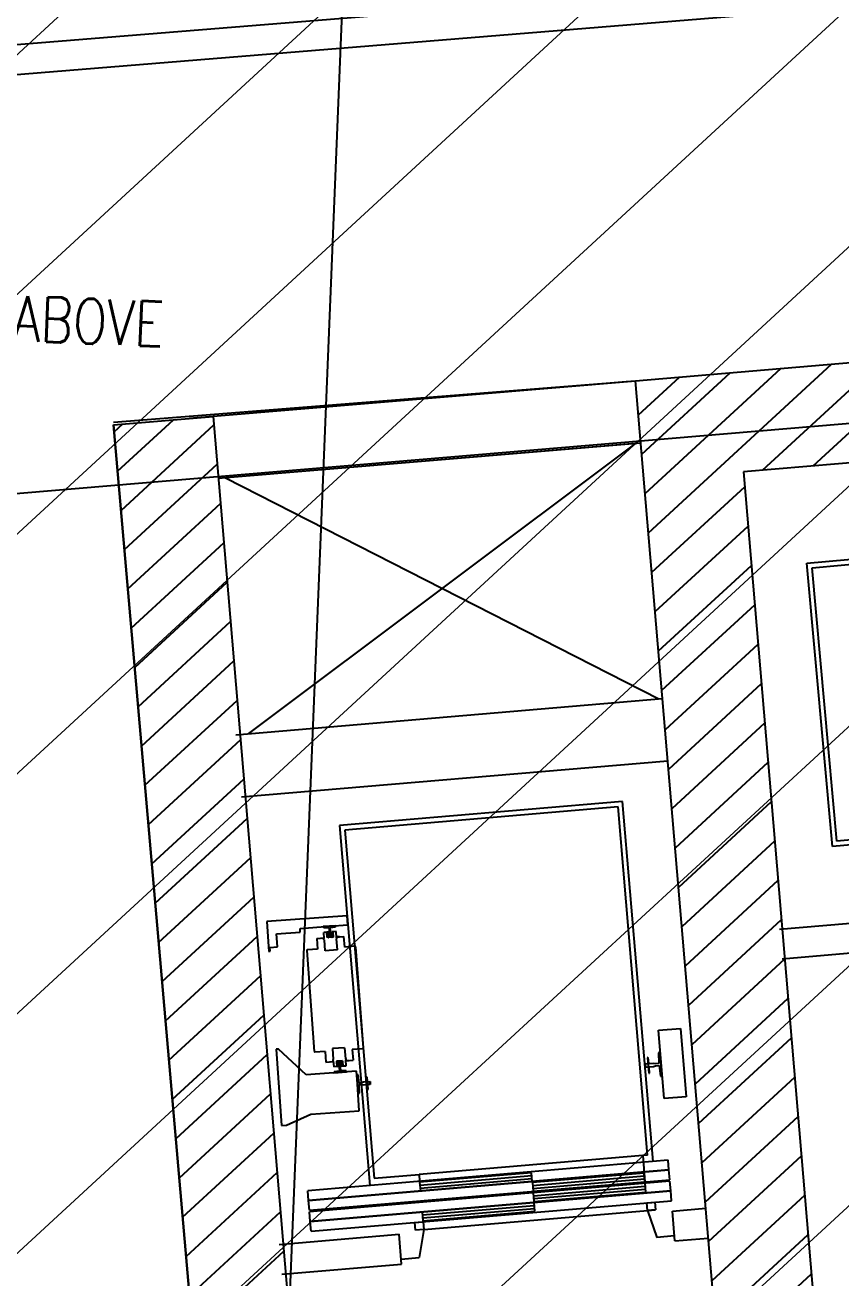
# Model space of a CAD drawing. Extents: x -678889171 to 586587, y -792238163 to 335485.
# Drawn here: x -678785283 to -678782012, y -792101976 to -792096956 of the extents above; entities that cross this region are included whole.
import ezdxf
from ezdxf.enums import TextEntityAlignment as Align

# ---------------------------------------------------------------- set-up
doc = ezdxf.new("R2010")
doc.units = 0
doc.header["$MEASUREMENT"] = 0
for name, color, linetype in [('A-FLOR-PATT', 252, 'Continuous'), ('A-SITE-PATT', 252, 'Continuous'), ('A-WALL', 252, 'Continuous')]:
    doc.layers.add(name, color=color, linetype=linetype)
doc.layers.add('BASEMENT3 LAYOUT$0$HATCH7', color=252, linetype='Continuous', lineweight=15)
doc.styles.add('Ground floor Towers$0$$Bas01-Rname$0$EN-SC', font='swissc.ttf')
doc.styles.add('Ground floor Towers$0$$Bas01-Rname$0$EN-SCL', font='swisscl.ttf')
doc.styles.add('Ground floor Towers$0$04-Ground Floor$0$V2-lower ground$0$LEVEL  FOR LICENSE LOWER GR$0$$LG- LEVEL$0$AR-SR', font='sarb.shx')
doc.styles.add('MOD-E-TEXT', font='romans.shx', dxfattribs={"width": 0.8, "height": 1.8})

# ---------------------------------------------------------------- blocks, each defined once
blk = doc.blocks.new('A$C61C61320')
at = {"layer": 'BASEMENT3 LAYOUT$0$HATCH7'}
h = blk.add_hatch(dxfattribs=at)
h.set_pattern_fill('JIS_WOOD', color=256, scale=1000, style=0)
h.set_pattern_definition([(45, (-95575.72641586163, -175160.5677797335), (-499.9999991609842, 499.9999991609843), [])])
edge = h.paths.add_edge_path()
edge.add_line((-93671.42387769371, -154054.9431899884), (-93352.28011348587, -174711.9075518902))
edge.add_line((-93352.28011348587, -174711.9075518902), (-49398.28305342048, -174321.9428492732))
edge.add_arc((-49194.7644366367, -173977.2776182104), 400.2673467584944, 239.4389137010584, 436.7722825904112)
edge.add_line((-49103.17453308101, -173587.6300358392), (-49353.17453308101, -169321.0603725039))
edge.add_arc((765187.6152318742, -69570.4512780355), 820625.9088071947, 178.5717505264322, 186.9818142228341, ccw=False)
edge.add_line((-55183.34322072996, -49116.28952082794), (-86992.42594180122, -47875.38068783496))
edge.add_line((-86992.42594180116, -47875.38068783496), (-86999.8191618316, -136404.81269691))
edge.add_line((-86999.81916183163, -136404.81269691), (-87007.19406194473, -152784.6622732603))
edge.add_line((-87007.19406194473, -152784.6622732603), (-93671.42387769371, -154054.9431899884))
blk = doc.blocks.new('GR')
at = {"layer": 'A-FLOR-PATT'}
for p, q in [((16455, 89935), (16455, 60105)), ((-8010, 83055), (44685, 89675)), ((13802.52815246866, 87606.84168803), (18400.99094927506, 88170.27576254071)), ((13936.89420317613, 87502.407694558), (18415.58500242364, 88051.16651179713)), ((17691.35270832575, 86526.91570514765), (20692.57615031052, 86904.31442305724)), ((17691.35270832575, 86526.91570514765), (20692.57615031052, 86904.31442305724)), ((18416.90742890301, 86215.01110151596), (18878.01795502382, 86676.13683158116)), ((17768.01268061827, 85919.65417698293), (18473.61967744719, 86625.28443940426)), ((18214.70911103743, 86189.58572637729), (18675.81881623549, 86650.7106354927)), ((17728.38278190352, 86233.58219097563), (18069.22139987053, 86574.43204722737)), ((17748.19773126094, 86076.6181839793), (18271.42053865889, 86599.8582433158)), ((15606.37107249012, 86275.77931082116), (17691.35270832575, 86526.91570514765)), ((15910.02881266606, 86304.61987209732), (17669.32171970329, 86524.9475183186)), ((16004.40478842531, 86316.65359903646), (17691.35270832575, 86526.91570514765)), ((18265.25206468315, 81963.0416910007), (17691.35270832575, 86526.91570514765)), ((18265.25206468315, 81963.0416910007), (17691.35270832575, 86526.91570514765)), ((17708.56783254619, 86390.54619797197), (17867.02226108222, 86549.00585113894)), ((20742.48243929856, 86507.43993115905), (18138.13348921196, 86179.94750223751)), ((20741.93103044466, 86507.37059243818), (18138.13348921196, 86179.94750223751)), ((15607.61674942428, 86266.05980251523), (16004.51442971031, 86315.78168829816)), ((16004.51442971031, 86315.78168829816), (16921.65415523658, 79022.32489260119)), ((16542.12227768768, 78974.49487528694), (15607.61674942428, 86266.05980251523)), ((15607.61674942428, 86266.05980251523), (16294.05577417062, 80910.0564765398)), ((15611.24728647846, 86237.73220481718), (15644.1506298226, 86270.63663306518)), ((15631.32988905764, 86081.0358598679), (15846.24067594169, 86295.95373288743)), ((15651.41249163685, 85924.33951491854), (16008.79579287316, 86281.73459995838)), ((16035.32566799229, 86068.57317012921), (17722.27358789273, 86278.8352762404)), ((16035.32566799229, 86068.57317012921), (17722.27358789273, 86278.8352762404)), ((16035.66094219662, 86068.47137813595), (17701.82212505501, 86277.52498500037)), ((18138.13348921196, 86179.94750223751), (18612.2432345984, 82409.63982920474)), ((18138.13348921196, 86179.94750223751), (18612.2432345984, 82409.63982920474)), ((15671.49509421602, 85767.64316996923), (16028.5423490653, 86124.70219754177)), ((17787.82762997565, 85762.69016998663), (18145.6107782734, 86120.48511527185)), ((18406.65200074915, 85823.93000566313), (20535.33845539259, 86104.85068272104)), ((18428.69597816825, 85807.02596079167), (20510.644806063, 86081.7787187924)), ((15691.57769679523, 85610.94682501987), (16048.28890525745, 85967.66979512508)), ((17807.64257933304, 85605.72616299032), (18165.35732400036, 85963.45270238968)), ((15711.66029937443, 85454.25048007056), (16068.03546144956, 85810.63739270842)), ((17827.45752869046, 85448.76215599402), (18185.1038697272, 85806.42028950737)), ((18555.71004463052, 84694.43735923737), (18406.65200074915, 85823.93000566313)), ((18572.61408950196, 84716.48133665648), (18428.69597816825, 85807.02596079167)), ((15731.74290195352, 85297.55413512117), (16087.7820176417, 85653.60499029179)), ((17847.27247804782, 85291.79814899765), (18204.85041545416, 85649.38787662514)), ((15751.8255045327, 85140.85779017181), (16107.52857383384, 85496.5725878751)), ((17867.08742740515, 85134.83414200135), (18224.59696118094, 85492.35546374286)), ((15771.9081071119, 84984.1614452225), (16127.27513002596, 85339.54018545843)), ((17886.90237676262, 84977.87013500507), (18244.3435069079, 85335.32305086064)), ((16147.60955148783, 85044.80959649719), (17850.79550294699, 85258.96372183568)), ((16147.60955148783, 85044.80959649719), (17850.79550294699, 85258.96372183568)), ((15791.99070969108, 84827.46510027323), (16147.02168621807, 85182.50778304183)), ((17906.71732611992, 84820.90612800868), (18264.09005263483, 85178.29063797847)), ((15812.07331227022, 84670.76875532384), (16166.76824241024, 85025.4753806252)), ((16180.12107374587, 84796.92871217402), (17881.98698702176, 85010.91673928621)), ((16180.12107533127, 84796.92870008624), (17881.98693751091, 85010.917133016)), ((16180.12107533127, 84796.92870008624), (17881.98693751091, 85010.917133016)), ((17926.53227547737, 84663.9421210124), (18283.8365983617, 85021.25822509616)), ((20684.39649927393, 84975.3580362953), (18555.71004463052, 84694.43735923737)), ((20654.56291739671, 84991.23409465724), (18572.61408950196, 84716.48133665648)), ((15832.15591484943, 84514.07241037447), (16186.51479860241, 84868.4429782085)), ((17946.34722483475, 84506.97811401612), (18303.58314408862, 84864.22581221396)), ((17707.66397625908, 84839.76687754244), (16577.27865844804, 84697.63675387882)), ((17690.62509360138, 84817.82695613772), (16599.21857985263, 84680.5978712211)), ((17865.28029258618, 83428.76412045765), (17690.62509360138, 84817.82695613772)), ((17888.2004217403, 83403.92947698743), (17707.66397625908, 84839.76687754244)), ((15852.23851742863, 84357.37606542517), (16206.26135479449, 84711.41057579184)), ((17966.16217419205, 84350.01410701976), (18323.32968981544, 84707.19339933165)), ((16577.27865844804, 84697.63675387882), (16757.81510392924, 83261.7993533238)), ((16599.21857985263, 84680.5978712211), (16773.87377883754, 83291.53503554102)), ((20947.38200947153, 84678.7523500255), (18357.07169105298, 84353.05898443016)), ((15872.32112000787, 84200.67972047583), (16226.00791098666, 84554.37817337515)), ((17985.97712354944, 84193.05010002339), (18343.07623554236, 84550.16098644942)), ((20962.35091428317, 84559.71371557972), (18372.50787245689, 84235.49491954726)), ((15892.40372258695, 84043.98337552644), (16245.75446717875, 84397.34577095849)), ((18005.79207290686, 84036.08609302712), (18362.82278126926, 84393.1285735672)), ((16622.47884153135, 84338.15192404308), (16301.58482724655, 84301.47308879916)), ((16301.58482724655, 84301.47308879916), (16315.1824943047, 84182.51047894076)), ((16554.06504384071, 84293.2499805999), (16626.66273908765, 84301.54804408658)), ((16626.66273908765, 84301.54804408658), (16622.47884153135, 84338.15192404308)), ((16342.82603444996, 84254.27209116459), (16437.99612233671, 84265.1502248111)), ((16348.82295428074, 84201.80652989373), (16342.82603444996, 84254.27209116459)), ((16436.32256331425, 84279.79177679369), (16554.06504384071, 84293.2499805999)), ((16437.99612233671, 84265.1502248111), (16436.32256331425, 84279.79177679369)), ((16579.07769514421, 84296.10897726333), (16529.05239253723, 84290.39098393639)), ((16529.05239253723, 84290.39098393639), (16530.99594395768, 84286.90492500555)), ((16530.99594395768, 84286.90492500555), (16552.35258725736, 84287.9554535086)), ((16549.40801596029, 84269.10873084968), (16532.32620531393, 84267.1562453234)), ((16535.11547035157, 84242.7536586858), (16532.32620531393, 84267.1562453234)), ((16549.40801596029, 84269.10873084968), (16544.52749863281, 84268.55087784227)), ((16546.96810554063, 84247.19861453425), (16544.52749863281, 84268.55087784227)), ((16571.37069217833, 84249.98787957181), (16546.96810554063, 84247.19861453425)), ((16551.84862286808, 84247.7564675418), (16549.40801596029, 84269.10873084968)), ((16551.84862286808, 84247.7564675418), (16549.40801596029, 84269.10873084968)), ((16552.35258725736, 84287.9554535086), (16554.05055234898, 84273.10037889291)), ((16552.74482666955, 84248.02635687041), (16554.50667054991, 84251.27407045703)), ((16554.05055234898, 84273.10037889291), (16554.2903201089, 84266.94743351401)), ((16554.2903201089, 84266.94743351401), (16556.06150340784, 84251.45179099926)), ((16554.50667054991, 84251.27407045703), (16563.10691825914, 84252.25709617492)), ((16563.07724706618, 84252.2537046975), (16554.53634174301, 84251.27746193434)), ((16556.06150340784, 84251.45179099926), (16561.55208540133, 84252.07937563259)), ((16556.92807225191, 84288.47844070314), (16577.97092323497, 84292.2742602029)), ((16558.62603734364, 84273.62336608746), (16556.92807225191, 84288.47844070314)), ((16559.78090210248, 84267.57501814757), (16558.62603734364, 84273.62336608746)), ((16561.55208540133, 84252.07937563259), (16559.78090210248, 84267.57501814757)), ((16565.55618465426, 84249.4907210152), (16563.10691825914, 84252.25709617492)), ((16581.13137858918, 84272.73477539855), (16564.04956794286, 84270.78228987214)), ((16568.93008527043, 84271.34014287966), (16564.04956794286, 84270.78228987214)), ((16566.49017485078, 84249.43002656427), (16564.04956794286, 84270.78228987214)), ((16566.49017485078, 84249.43002656427), (16564.04956794286, 84270.78228987214)), ((16571.37069217833, 84249.98787957181), (16568.93008527043, 84271.34014287966)), ((16577.97092323497, 84292.2742602029), (16579.07769514421, 84296.10897726333)), ((16583.92064362674, 84248.33218876085), (16581.13137858918, 84272.73477539855)), ((16583.55803917183, 84251.50452502379), (16613.45120780301, 84254.92137469476)), ((16595.75933249072, 84252.89915754258), (16583.55803917183, 84251.50452502379)), ((16583.55803917183, 84251.50452502379), (16595.75933249072, 84252.89915754258)), ((16583.92064362674, 84248.33218876085), (16585.44580529156, 84248.50651782578)), ((16586.00365829922, 84243.62600049823), (16585.44580529156, 84248.50651782578)), ((16618.33242161871, 84212.216848079), (16613.45120780301, 84254.92137469476)), ((15912.48632516619, 83887.28703057716), (16265.50102337089, 84240.31336854186)), ((16318.31972098377, 84198.31994859676), (16348.82295428074, 84201.80652989373)), ((16320.06301163226, 84183.06833194828), (16318.31972098377, 84198.31994859676)), ((16509.74091108135, 84199.80461866183), (16469.47664312926, 84195.20233134979)), ((16504.8596972655, 84242.50914527768), (16534.75286589668, 84245.92599494864)), ((16504.8596972655, 84242.50914527768), (16509.74091108135, 84199.80461866183)), ((16522.55157257789, 84244.53136242989), (16534.75286589668, 84245.92599494864)), ((16535.11547035157, 84242.7536586858), (16533.5903086867, 84242.57932962102)), ((16534.14816169412, 84237.69881229346), (16533.5903086867, 84242.57932962102)), ((16535.67332335899, 84237.87314135824), (16534.14816169412, 84237.69881229346)), ((16540.69400042662, 84193.94848541052), (16535.67332335899, 84237.87314135824)), ((16589.49917370189, 84199.5270154856), (16540.69400042662, 84193.94848541052)), ((16584.47849663437, 84243.45167143342), (16586.00365829922, 84243.62600049823)), ((16589.49917370189, 84199.5270154856), (16584.47849663437, 84243.45167143342)), ((16658.59668957068, 84216.81913539101), (16618.33242161871, 84212.216848079)), ((16661.99567103023, 84214.11747019092), (16708.01854414996, 83811.47479067011)), ((18025.60702226424, 83879.12208603075), (18382.56932699616, 84236.09616068492)), ((16315.1824943047, 84182.51047894076), (16320.06301163226, 84183.06833194828)), ((16466.77497792916, 84191.80334989037), (16512.79785104889, 83789.16067036967)), ((15932.56892774533, 83730.59068562783), (16285.247579563, 84083.2809661252)), ((18045.42197162163, 83722.15807903447), (18402.31587272306, 84079.06374780269)), ((15952.65153032457, 83573.8943406785), (16304.9941357552, 83926.24856370856)), ((17888.13818444908, 83930.31776684456), (17976.23028163019, 83941.3941144127)), ((17922.44545567824, 83657.46613840727), (17888.13818444908, 83930.31776684456)), ((17976.23028163019, 83941.3941144127), (18010.53755285935, 83668.54248597553)), ((18065.23692097893, 83565.19407203811), (18422.06241844993, 83922.03133492047)), ((16634.09952165251, 83809.32965515005), (16585.29434837722, 83803.75112507501)), ((16585.29434837722, 83803.75112507501), (16590.31502544485, 83759.8264691273)), ((16634.09952165251, 83809.32965515005), (16639.12019872014, 83765.40499920235)), ((16705.31687894986, 83808.07580921082), (16665.05261099778, 83803.47352189878)), ((16665.05261099778, 83803.47352189878), (16669.9338248136, 83760.76899528301)), ((17851.86790790675, 83818.85067666716), (17849.13939162239, 83818.50760395476)), ((17849.13939162239, 83818.50760395476), (17856.98105361762, 83756.14151745482)), ((17854.85754154242, 83795.07360618903), (17851.86790790675, 83818.85067666716)), ((17895.4468032139, 83796.61358373288), (17881.41443375143, 83794.84920978393)), ((17899.16552162988, 83842.61545770394), (17892.39438883596, 83839.7843305263)), ((17892.39438883596, 83839.7843305263), (17895.4468032139, 83796.61358373288)), ((17911.41811849733, 83745.16844754775), (17899.16552162988, 83842.61545770394)), ((15972.73413290372, 83417.1979957291), (16324.74069194734, 83769.2161612919)), ((16370.18183422669, 83793.2545303798), (16359.81073490567, 83792.06909273872)), ((16359.81073490567, 83792.06909273872), (16394.67654787518, 83487.03675976855)), ((16484.07399306771, 83694.40827575038), (16370.18183422669, 83793.2545303798)), ((16556.46110046039, 83791.06129248171), (16516.19683250829, 83786.4590051697)), ((16556.46110046039, 83791.06129248171), (16561.34231427612, 83748.35676586584)), ((16561.34231427612, 83748.35676586584), (16591.23548290729, 83751.77361553692)), ((16579.03418958851, 83750.37898301805), (16591.23548290729, 83751.77361553692)), ((16590.31502544485, 83759.8264691273), (16588.78986377991, 83759.65214006239)), ((16588.78986377991, 83759.65214006239), (16589.34771678753, 83754.77162273494)), ((16590.87287845239, 83754.94595179975), (16589.34771678753, 83754.77162273494)), ((16590.87287845239, 83754.94595179975), (16593.66214348992, 83730.54336516204)), ((16627.82541653848, 83756.07952602634), (16603.4228299009, 83753.29026098883)), ((16603.4228299009, 83753.29026098883), (16605.8634368087, 83731.93799768093)), ((16608.30334722834, 83753.84811399633), (16610.74395413625, 83732.49585068846)), ((16608.30334722834, 83753.84811399633), (16610.74395413625, 83732.49585068846)), ((16609.23733742483, 83753.78741954552), (16611.68660381997, 83751.0210443857)), ((16611.68660381997, 83751.0210443857), (16620.28685152918, 83752.00407010368)), ((16620.25718033612, 83752.00067862625), (16611.71627501294, 83751.02443586322)), ((16618.73201867126, 83751.82634956147), (16613.24143667778, 83751.19876492803)), ((16613.24143667778, 83751.19876492803), (16615.01261997664, 83735.70312241303)), ((16620.50320197011, 83736.33070704657), (16618.73201867126, 83751.82634956147)), ((16622.04869540955, 83755.25178369018), (16620.28685152918, 83752.00407010368)), ((16622.94489921102, 83755.52167301891), (16625.38550611884, 83734.16940971093)), ((16622.94489921102, 83755.52167301891), (16625.38550611884, 83734.16940971093)), ((16627.82541653848, 83756.07952602634), (16630.26602344627, 83734.72726271846)), ((16639.12019872014, 83765.40499920235), (16640.64536038497, 83765.5793282673)), ((16639.67805172755, 83760.5244818749), (16641.20321339239, 83760.6988109397)), ((16639.67805172755, 83760.5244818749), (16642.46731676506, 83736.12189523721)), ((16640.04065618245, 83757.35214561195), (16669.9338248136, 83760.76899528301)), ((16652.24194950124, 83758.74677813072), (16640.04065618245, 83757.35214561195)), ((16640.04065618245, 83757.35214561195), (16652.24194950124, 83758.74677813072)), ((16640.64536038497, 83765.5793282673), (16641.20321339239, 83760.6988109397)), ((17839.26601991742, 83793.11319069022), (17854.85754154242, 83795.07360618903)), ((17841.12841464127, 83778.30124514655), (17839.26601991742, 83793.11319069022)), ((17873.32461061422, 83796.2077302783), (17840.58241520165, 83792.0908577308)), ((17840.58241520165, 83792.0908577308), (17842.15074760082, 83779.61764043079)), ((17856.71993626629, 83780.26166064537), (17841.12841464127, 83778.30124514655)), ((17842.15074760082, 83779.61764043079), (17874.89294301328, 83783.73451297828)), ((17859.70956990199, 83756.48459016722), (17856.71993626629, 83780.26166064537)), ((17856.98105361762, 83756.14151745482), (17859.70956990199, 83756.48459016722)), ((17881.41443375143, 83794.84920978393), (17873.32461061422, 83796.2077302783)), ((17874.89294301328, 83783.73451297828), (17882.39464150085, 83787.05344897145)), ((17882.39464150085, 83787.05344897145), (17896.42701096343, 83788.81782292038)), ((17896.42701096343, 83788.81782292038), (17904.1568818288, 83746.23520077646)), ((17904.1568818288, 83746.23520077646), (17911.41811849733, 83745.16844754775)), ((18085.05187033632, 83408.2300650418), (18441.80896417683, 83764.99892203824)), ((16685.39533282807, 83717.41971231023), (16484.07399306771, 83694.40827575038)), ((16610.74395413625, 83732.49585068846), (16593.66214348992, 83730.54336516204)), ((16595.71582693489, 83707.1691632973), (16645.74112954188, 83712.88715662423)), ((16596.82259884414, 83711.0038803577), (16595.71582693489, 83707.1691632973)), ((16617.8654498271, 83714.79969985744), (16596.82259884414, 83711.0038803577)), ((16610.74395413625, 83732.49585068846), (16605.8634368087, 83731.93799768093)), ((16615.01261997664, 83735.70312241303), (16616.16748473559, 83729.65477447315)), ((16616.16748473559, 83729.65477447315), (16617.8654498271, 83714.79969985744)), ((16620.74296973014, 83730.17776166768), (16620.50320197011, 83736.33070704657)), ((16622.44093482162, 83715.32268705209), (16620.74296973014, 83730.17776166768)), ((16643.79757812143, 83716.37321555505), (16622.44093482162, 83715.32268705209)), ((16642.46731676506, 83736.12189523721), (16625.38550611884, 83734.16940971093)), ((16630.26602344627, 83734.72726271846), (16625.38550611884, 83734.16940971093)), ((16645.74112954188, 83712.88715662423), (16643.79757812143, 83716.37321555505)), ((16691.25278940694, 83666.17428037131), (16685.39533282807, 83717.41971231023)), ((16692.55947384402, 83703.40574496108), (16686.89456278586, 83704.30332199254)), ((16686.89456278586, 83704.30332199254), (16695.61101602815, 83628.04523874998)), ((16698.22490726856, 83670.06138321225), (16692.55947384402, 83703.40574496108)), ((16703.45582394632, 83559.41296383168), (16691.25278940694, 83666.17428037131)), ((16709.20607125551, 83671.31655247921), (16698.22490726856, 83670.06138321225)), ((16698.9222235279, 83663.96073655282), (16709.90338751484, 83665.2159058197)), ((16700.92726895682, 83630.19798504826), (16698.9222235279, 83663.96073655282)), ((16715.09752303711, 83673.84406273629), (16709.20607125551, 83671.31655247921)), ((16709.90338751484, 83665.2159058197), (16716.21322905204, 83664.08302808137)), ((16740.72023900662, 83676.77279102584), (16715.09752303711, 83673.84406273629)), ((16716.21322905204, 83664.08302808137), (16741.83594502157, 83667.0117563707)), ((16729.33785698742, 83695.24888594678), (16727.20263065655, 83695.00482525598)), ((16727.20263065655, 83695.00482525598), (16729.32944524773, 83676.39785294491)), ((16729.32944524773, 83676.39785294491), (16741.53073856664, 83677.79248546368)), ((16734.91638706248, 83646.44371267153), (16729.33785698742, 83695.24888594678)), ((16742.8556394594, 83666.20125681069), (16730.65434614061, 83664.80662429192)), ((16730.65434614061, 83664.80662429192), (16732.78116073183, 83646.19965198073)), ((16732.78116073183, 83646.19965198073), (16734.91638706248, 83646.44371267153)), ((16741.83594502157, 83667.0117563707), (16740.72023900662, 83676.77279102584)), ((16741.53073856664, 83677.79248546368), (16742.8556394594, 83666.20125681069)), ((18010.53755285935, 83668.54248597553), (17922.44545567824, 83657.46613840727)), ((15992.81673548289, 83260.50165077983), (16344.48724813946, 83612.18375887527)), ((16695.61101602815, 83628.04523874998), (16700.92726895682, 83630.19798504826)), ((18104.86681969374, 83251.26605804547), (18461.55550990373, 83607.96650915599)), ((16510.06532484321, 83537.30803840907), (16703.45582394632, 83559.41296383168)), ((16413.58855251928, 83489.19844017264), (16510.06532484321, 83537.30803840907)), ((16012.89933806204, 83103.80530583044), (16364.2338043316, 83455.15135645858)), ((16394.67654787518, 83487.03675976855), (16413.58855251928, 83489.19844017264)), ((18124.68176905107, 83094.3020510491), (18481.30205563057, 83450.9340962737)), ((17948.44039165805, 83411.50380959675), (16509.76816898915, 83230.61092493402)), ((17845.79089055775, 83426.31360108449), (16952.8219247634, 83314.03525887999)), ((17865.28029258618, 83428.76412045765), (17845.79089055775, 83426.31360108449)), ((17845.79089055775, 83426.31360108449), (17859.0236951747, 83321.07083011583)), ((17953.34143040506, 83372.52500553432), (17948.44039165805, 83411.50380959675)), ((16514.66920773628, 83191.6321208715), (17953.34143040506, 83372.52500553432)), ((17953.34143040506, 83372.52500553432), (16514.66920773628, 83191.6321208715)), ((17854.61276030239, 83356.15175377204), (17408.12827740531, 83300.01258266982)), ((17859.0236951747, 83321.07083011583), (17854.61276030239, 83356.15175377204)), ((17958.24246915208, 83333.54620147191), (17953.34143040506, 83372.52500553432)), ((16032.98194064124, 82947.10896088113), (16383.98036052374, 83298.11895404197)), ((16519.57024648332, 83152.65331680908), (17958.24246915208, 83333.54620147191)), ((17958.97970450591, 83327.68284190905), (16520.30748183705, 83146.78995724609)), ((16773.87377883754, 83291.53503554102), (16952.8219247634, 83314.03525887999)), ((16952.8219247634, 83314.03525887999), (16956.25265188631, 83286.75009603627)), ((17403.22723865831, 83338.99138673223), (16956.74275576102, 83282.85221562996)), ((16958.21306738513, 83271.15857441125), (17404.69755028241, 83327.29774551354)), ((16959.68337900924, 83259.46493319243), (17406.16786190652, 83315.6041042948)), ((16961.15369063335, 83247.77129197372), (17407.63817353061, 83303.91046307613)), ((17407.63817353061, 83303.91046307613), (17403.22723865831, 83338.99138673223)), ((17408.12827740531, 83300.01258266982), (17412.53921227776, 83264.9316590136)), ((17409.59858902942, 83288.3189414511), (17856.08307192648, 83344.45811255334)), ((17411.06890065354, 83276.62530023229), (17857.55338355058, 83332.76447133464)), ((17412.53921227776, 83264.9316590136), (17859.0236951747, 83321.07083011583)), ((17859.76093052856, 83315.20747055285), (17413.2764476315, 83259.06829945062)), ((17414.74675925561, 83247.37465823193), (17861.23124215267, 83303.51382933413)), ((17864.17186540087, 83280.12654689675), (17859.76093052856, 83315.20747055285)), ((17963.88074325296, 83288.70403784652), (17958.97970450591, 83327.68284190905)), ((17963.88074325296, 83288.70403784652), (16525.20852058406, 83107.81115318368)), ((16525.20852058406, 83107.81115318368), (17963.88074325296, 83288.70403784652)), ((16530.10955933107, 83068.83234912126, -1.007678743104463e-09), (17968.78178199998, 83249.7252337841)), ((16956.74275576102, 83282.85221562996), (16961.15369063335, 83247.77129197372)), ((17413.2764476315, 83259.06829945062), (17417.68738250393, 83223.98737579453)), ((17416.2170708797, 83235.68101701321), (17862.70155377675, 83291.82018811544)), ((17417.68738250393, 83223.98737579453), (17864.17186540087, 83280.12654689675)), ((17968.78178199998, 83249.7252337841), (17963.88074325296, 83288.70403784652)), ((18144.49671840851, 82937.33804405283), (18501.04860135753, 83293.90168339148)), ((16514.66920773633, 83191.63212087125), (16509.76816898917, 83230.61092493379)), ((17418.17748637863, 83220.08949538822), (16971.69300348124, 83163.95032428594)), ((16973.16331510534, 83152.25668306724), (17419.64779800274, 83208.3958541695)), ((16974.63362672944, 83140.56304184852), (17421.11810962672, 83196.7022129508)), ((16980.51487322588, 83093.78847697348), (17906.18602526024, 83210.17866113246)), ((17422.58842125086, 83185.00857173197), (17418.17748637863, 83220.08949538822)), ((17869.5630080227, 83237.24986242804), (17902.26519426264, 83241.36170438238)), ((17873.48383902032, 83206.06681917813), (17869.5630080227, 83237.24986242804)), ((17906.18602526024, 83210.17866113246), (17873.48383902032, 83206.06681917813)), ((17873.48383902032, 83206.06681917813), (17914.99597128266, 83100.10697187361)), ((17902.26519426264, 83241.36170438238), (17906.18602526024, 83210.17866113246)), ((17973.98784653274, 83208.31080484626), (18106.56523796968, 83224.98191937422)), ((17988.95958975611, 83089.24959823102), (17973.98784653274, 83208.31080484626)), ((16519.57024648334, 83152.65331680885), (16514.66920773633, 83191.63212087125)), ((16525.2085205841, 83107.81115318344), (16520.30748183706, 83146.78995724597)), ((16971.69300348124, 83163.95032428594), (16976.10393835356, 83128.8694006297)), ((16976.10393835356, 83128.8694006297), (17422.58842125086, 83185.00857173197)), ((16053.06454322045, 82790.41261593177), (16403.72691671585, 83141.08655162525)), ((16530.10955933113, 83068.83234912102, -1.007678743104527e-09), (16525.2085205841, 83107.81115318344)), ((16943.89185598843, 83120.8596782692), (16976.59404222827, 83124.97152022352)), ((16947.81268698607, 83089.67663501916), (16943.89185598843, 83120.8596782692)), ((16980.51487322588, 83093.78847697348), (16947.81268698607, 83089.67663501916)), ((16980.51487322597, 83093.78847697363), (16966.52611842173, 82980.85017097903)), ((16976.59404222827, 83124.97152022352), (16980.51487322588, 83093.78847697348)), ((17986.46430162121, 83109.09311356263), (17914.99597128266, 83100.10697187361)), ((17988.95958975611, 83089.24959823102), (18121.53712466693, 83105.9195717981)), ((18164.31166776581, 82780.37403705652), (18520.79514708437, 83136.86927050925)), ((16404.68048072972, 83010.99111062598), (16882.58152702529, 83071.08017578375)), ((16897.55328517124, 82952.01885049825), (16882.58299395911, 83071.0685101475)), ((16073.14714579968, 82633.71627098249), (16423.47347290802, 82984.05414920862)), ((16419.65110775628, 82891.92860466197), (16897.55328517124, 82952.01885049825)), ((16895.05778786256, 82971.86402926227), (16966.52611842173, 82980.85017097903)), ((18184.12661712323, 82623.41003006019), (18540.54169281133, 82979.83685762703))]:
    blk.add_line(p, q, dxfattribs=at)
at = {"layer": 'A-FLOR-PATT', "ltscale": 100}
for p, q in [((17701.78304666657, 86277.07989315318), (16198.33464720335, 85051.18763672019)), ((16064.44412566395, 86072.02266924387), (17835.87048081082, 85257.1790292998))]:
    blk.add_line(p, q, dxfattribs=at)
at = {"layer": 'A-FLOR-PATT'}
for centre, radius, start, end in [((632160.654919429, 163506.251165366), 618245.8226879981, 171.0764646735087, 189.9103746877842), ((16564.82465652343, 84251.8354020029), 2.456147866184667, 287.3276470349186, 310.7495904919731), ((16565.84435096126, 84251.02490244288), 1.228073933092334, 283.2981161819537, 298.5450369999151), ((16552.92839553753, 84250.47563529712), 2.456147866184667, 242.2918578375416, 265.7138012873821), ((16658.94534770052, 84213.76881206133), 3.070184832730833, 6.520724170113364, 96.52072416350705), ((16469.82530125885, 84192.15200802022), 3.070184832730833, 96.52072416350705, 186.5207241701133), ((16704.96822082026, 83811.1261325405), 3.070184832730833, 276.5207241635071, 6.520724170113364), ((16515.84817437859, 83789.50932849939), 3.070184832730833, 186.5207241701133, 276.5207241635071), ((16609.96886555569, 83751.44273855771), 2.456147866184667, 107.3276470349186, 130.7495904919731), ((16621.86512654158, 83752.80250526361), 2.456147866184667, 62.29185783754164, 85.71380128738215), ((16622.67562610159, 83753.82219970145), 1.228073933092334, 74.49641133028608, 89.74333215055914)]:
    blk.add_arc(centre, radius, start, end, dxfattribs=at)
at = {"layer": 'A-FLOR-PATT', "style": 'MOD-E-TEXT', "width": 0.8}
blk.add_text('OPEN TO ABOVE', height=180, dxfattribs=at).set_placement((14237.89644149857, 86586.37802213075))
at = {"layer": 'A-FLOR-PATT', "style": 'Ground floor Towers$0$04-Ground Floor$0$V2-lower ground$0$LEVEL  FOR LICENSE LOWER GR$0$$LG- LEVEL$0$AR-SR', "flags": 12}
for tag, p in [('L', (30296.07288644527, 72859.53473235783)), ('P', (30237.50458115668, 72203.99769414036))]:
    blk.add_attdef(tag, text='', height=500, dxfattribs=at).set_placement(p, align=Align.RIGHT)
at = {"layer": 'A-FLOR-PATT'}
for tag, p, height, style in [('N', (85492.25876324323, 56633.4995742733), 250, 'Ground floor Towers$0$$Bas01-Rname$0$EN-SC'), ('N', (89389.48149106537, 56633.4995742733), 250, 'Ground floor Towers$0$$Bas01-Rname$0$EN-SC'), ('N', (94597.61363499537, 56633.4995742733), 250, 'Ground floor Towers$0$$Bas01-Rname$0$EN-SC'), ('AN', (85922.66280553787, 56313.08159666645), 200, 'Ground floor Towers$0$$Bas01-Rname$0$EN-SCL'), ('AN', (89819.88553336001, 56313.08159666645), 200, 'Ground floor Towers$0$$Bas01-Rname$0$EN-SCL'), ('AN', (95028.01767729002, 56313.08159666645), 200, 'Ground floor Towers$0$$Bas01-Rname$0$EN-SCL'), ('SN', (85299.47460008037, 56025.08594095582), 200, 'Ground floor Towers$0$$Bas01-Rname$0$EN-SCL'), ('F', (85927.04975899268, 56008.67972904726), 200, 'Ground floor Towers$0$$Bas01-Rname$0$EN-SCL'), ('SN', (89196.69732790251, 56025.08594095582), 200, 'Ground floor Towers$0$$Bas01-Rname$0$EN-SCL'), ('F', (89824.27248681482, 56008.67972904726), 200, 'Ground floor Towers$0$$Bas01-Rname$0$EN-SCL'), ('SN', (94404.82947183252, 56025.08594095582), 200, 'Ground floor Towers$0$$Bas01-Rname$0$EN-SCL'), ('F', (95032.40463074483, 56008.67972904726), 200, 'Ground floor Towers$0$$Bas01-Rname$0$EN-SCL')]:
    blk.add_attdef(tag, p, '', height=height, dxfattribs=dict(at, style=style))
at = {"layer": 'A-FLOR-PATT', "style": 'Ground floor Towers$0$$Bas01-Rname$0$EN-SCL', "width": 0.8}
for p in [(85305.16036184286, 56295.1433535593), (89202.383089665, 56295.1433535593), (94410.51523359501, 56295.1433535593)]:
    blk.add_attdef('FN', p, '', height=250, dxfattribs=at)

msp = doc.modelspace()

# ---------------------------------------------------------------- block references
at = {"layer": 'A-SITE-PATT', "rotation": 357.6731745000001}
msp.add_blockref('A$C61C61320', (-678706236.4347705, -791940527.995869, -212772), dxfattribs=at)

# ---------------------------------------------------------------- next in the draw order: block references
at = {"layer": 'A-WALL', "rotation": 357.6731745000001}
msp.add_blockref('GR', (-678804025.0995113, -792184118.4910543, -212772), dxfattribs=at)

doc.saveas('drawing.dxf')
